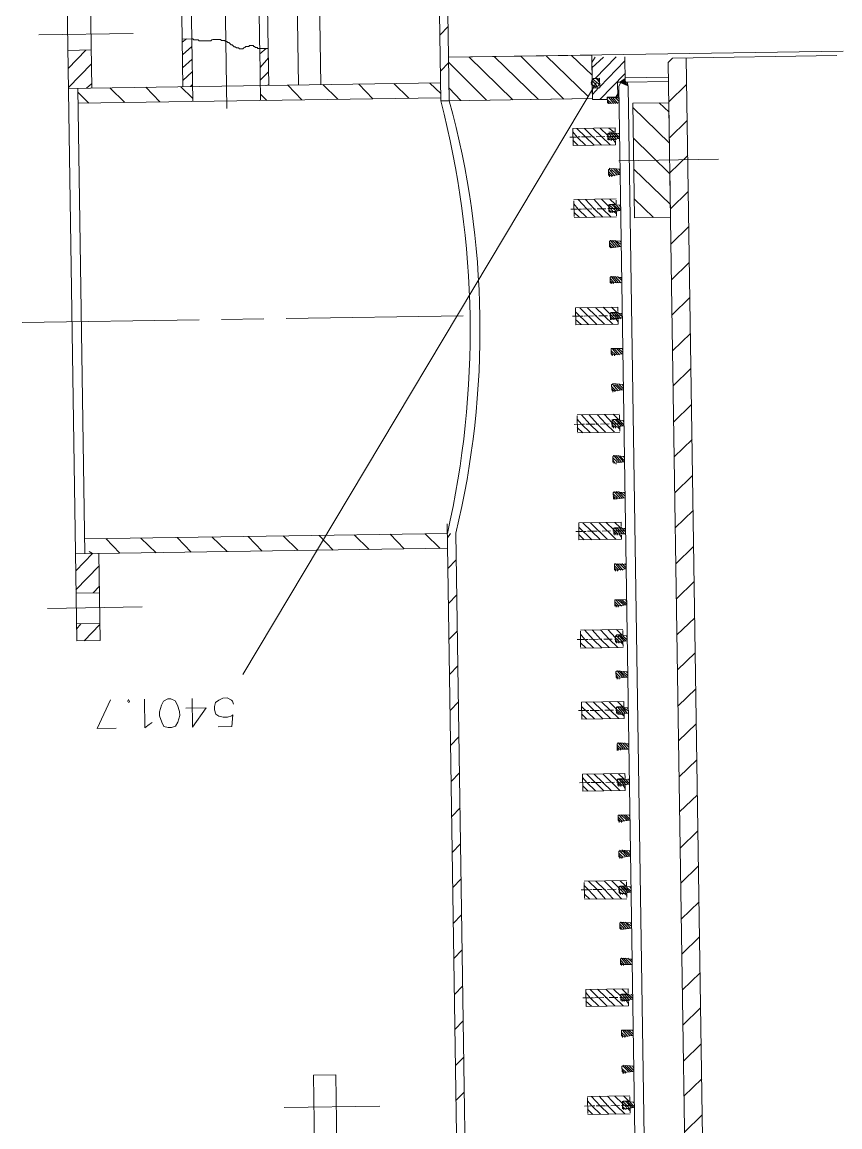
# Model space of a CAD drawing. Header units: millimetres. Extents: x -48 to 5523, y -114 to 5147.
# Drawn here: x -45.136 to -44.494, y -113.256 to -112.388 of the extents above; entities that cross this region are included whole.
import ezdxf

# ---------------------------------------------------------------- set-up
doc = ezdxf.new("R2010")
doc.units = ezdxf.units.MM
doc.layers.add('PDF_Geometry', color=7, linetype='Continuous')
doc.layers.add('PDF_Solid Fills', color=7, linetype='Continuous')

msp = doc.modelspace()

# ---------------------------------------------------------------- linework, layer by layer
at = {"layer": 'PDF_Geometry', "lineweight": 13}
for points in [[(-44.90165, -112.43693), (-44.9063, -112.12947), (-44.9238, -112.12973), (-44.91914, -112.4372)], [(-44.97554, -112.45555), (-44.97767, -112.31473), (-44.97554, -112.45555)], [(-45.01053, -112.40108), (-45.01167, -112.32608), (-44.94418, -112.32506), (-44.94292, -112.40839)], [(-45.00417, -112.32597), (-45.00304, -112.40096), (-45.00229, -112.45012)], [(-44.94949, -112.41432), (-44.95076, -112.331)], [(-45.07609, -112.80545), (-45.07505, -112.87377), (-45.09338, -112.87405), (-45.10098, -112.37244), (-45.08265, -112.37216), (-45.08163, -112.43966)], [(-45.1231, -112.39778), (-45.04894, -112.39666)], [(-44.80149, -112.39124), (-44.80806, -112.39801)], [(-45.00304, -112.40096), (-45.0022, -112.40095), (-45.00136, -112.40177), (-44.99802, -112.40172), (-44.99718, -112.40254), (-44.98801, -112.4024), (-44.98719, -112.40155), (-44.98636, -112.40154), (-44.98719, -112.40155), (-44.98801, -112.4024), (-44.99718, -112.40254), (-44.99802, -112.40172), (-45.00136, -112.40177), (-45.0022, -112.40095), (-45.00304, -112.40096), (-45.01053, -112.40108), (-45.00997, -112.43857)], [(-45.0072, -112.40102), (-45.0105, -112.40357)], [(-45.10041, -112.40994), (-45.08208, -112.40966)], [(-45.08625, -112.40972), (-45.1002, -112.4241)], [(-45.00295, -112.40679), (-45.01035, -112.41357)], [(-44.94896, -112.44931), (-44.94958, -112.40849), (-44.94292, -112.40839), (-44.94247, -112.43755)], [(-44.94458, -112.40841), (-44.94952, -112.41265)], [(-44.70479, -112.44812), (-44.80061, -112.44957), (-44.68812, -112.44786), (-44.68864, -112.4137), (-44.80113, -112.41541)], [(-44.72447, -112.41424), (-44.69148, -112.44625)], [(-44.70447, -112.41394), (-44.6884, -112.42953)], [(-44.49611, -112.41412), (-44.62526, -112.41608), (-44.62855, -112.41946), (-44.62615, -112.57777), (-44.61328, -113.42768), (-44.60989, -113.43096), (-44.59823, -113.43078), (-44.59738, -113.4316)], [(-45.08192, -112.42049), (-45.09997, -112.4391)], [(-45.0028, -112.41679), (-45.01019, -112.42357)], [(-44.9428, -112.41588), (-44.94935, -112.42348)], [(-44.80763, -112.42634), (-44.80106, -112.41957), (-44.77145, -112.44913)], [(-44.7853, -112.41517), (-44.75062, -112.44881)], [(-44.7653, -112.41486), (-44.73062, -112.44851)], [(-44.74447, -112.41455), (-44.71062, -112.44821)], [(-44.68811, -112.4487), (-44.68825, -112.43953), (-44.68242, -112.43944), (-44.68253, -112.43194), (-44.68836, -112.43203), (-44.68855, -112.41953), (-44.68611, -112.41533)], [(-44.67945, -112.41523), (-44.68849, -112.4237)], [(-44.66945, -112.41508), (-44.68586, -112.432)], [(-44.66273, -112.41831), (-44.68243, -112.43861)], [(-44.66248, -112.43497), (-44.66278, -112.41498)], [(-44.64246, -113.37145), (-44.6137, -113.39935), (-44.59974, -113.3858), (-44.61443, -112.41591)], [(-45.00264, -112.42679), (-45.01004, -112.43357)], [(-44.94264, -112.42672), (-44.9492, -112.43348)], [(-44.66258, -112.42831), (-44.68228, -112.44861)], [(-44.66253, -112.43164), (-44.62837, -112.43112)], [(-44.80749, -112.4355), (-45.09996, -112.43993)], [(-45.08692, -112.80561), (-45.09246, -112.43982)], [(-45.08168, -112.43632), (-45.08579, -112.43972)], [(-45.06746, -112.43944), (-45.05562, -112.45093)], [(-45.03913, -112.43901), (-45.02812, -112.45051)], [(-45.01163, -112.4386), (-45.00233, -112.44762)], [(-45.00249, -112.43679), (-45.00413, -112.43848)], [(-44.68498, -112.43532), (-44.96297, -112.90041)], [(-44.94249, -112.43672), (-44.94414, -112.43757)], [(-44.92748, -112.43732), (-44.91647, -112.44882)], [(-44.89998, -112.4369), (-44.88814, -112.44839)], [(-44.87165, -112.43648), (-44.86064, -112.44798)], [(-44.84415, -112.43606), (-44.83231, -112.44755)], [(-44.81582, -112.43563), (-44.80736, -112.44384)], [(-44.80076, -112.43957), (-44.79144, -112.44943)], [(-44.68913, -112.43621), (-44.68576, -112.43866)], [(-44.68834, -112.4337), (-44.6841, -112.43864)], [(-44.68825, -112.43953), (-44.68811, -112.4487), (-44.67644, -112.44852), (-44.67306, -112.4518)], [(-44.68325, -112.43946), (-44.68817, -112.44453)], [(-44.68752, -112.43285), (-44.68245, -112.43694), (-44.68247, -112.43611)], [(-44.68503, -112.43198), (-44.68248, -112.43528)], [(-44.65998, -112.43494), (-44.66831, -112.43506), (-44.66814, -112.44673), (-44.66728, -112.44838)], [(-44.64671, -113.42152), (-44.64508, -113.41899), (-44.65993, -112.43827), (-44.66081, -112.43495), (-44.66581, -112.43503), (-44.66743, -112.43838), (-44.65259, -113.41827), (-44.65087, -113.42158)], [(-44.66165, -112.43496), (-44.62832, -112.43446)], [(-44.61412, -112.43674), (-44.62808, -112.45029)], [(-45.09241, -112.44315), (-45.08395, -112.45136)], [(-45.09228, -112.45149), (-44.80731, -112.44717)], [(-44.94904, -112.44432), (-44.94396, -112.44924)], [(-44.66814, -112.44673), (-44.67647, -112.44685), (-44.67641, -112.45102), (-44.67556, -112.45184), (-44.66724, -112.45088)], [(-44.67564, -112.44684), (-44.67646, -112.44769)], [(-44.66729, -112.44755), (-44.67564, -112.44684), (-44.67139, -112.45178)], [(-44.67397, -112.44682), (-44.66973, -112.45175)], [(-44.6723, -112.44679), (-44.66806, -112.45173)], [(-44.67064, -112.44677), (-44.66725, -112.45005)], [(-44.66818, -112.44423), (-44.6698, -112.44675)], [(-44.67642, -112.45019), (-44.67473, -112.45183)], [(-44.62749, -112.48945), (-44.62807, -112.45112), (-44.6564, -112.45155), (-44.65503, -112.54154), (-44.6267, -112.54111), (-44.62728, -112.50278)], [(-44.65635, -112.45488), (-44.62759, -112.48279)], [(-44.62795, -112.45862), (-44.63557, -112.45124)], [(-44.61369, -112.46507), (-44.62765, -112.47862)], [(-44.67012, -112.48093), (-44.67007, -112.48426), (-44.7034, -112.48477), (-44.7036, -112.47143), (-44.67027, -112.47093), (-44.67022, -112.47426), (-44.67522, -112.47434)], [(-44.70356, -112.47393), (-44.70017, -112.47805), (-44.6934, -112.48462)], [(-44.70027, -112.47138), (-44.68673, -112.48451)], [(-44.69444, -112.4713), (-44.6809, -112.48443)], [(-44.68777, -112.4712), (-44.67424, -112.48433)], [(-44.68194, -112.47111), (-44.67602, -112.47685), (-44.67263, -112.48013)], [(-44.66688, -112.47505), (-44.67521, -112.47517), (-44.67604, -112.47518), (-44.67598, -112.47935)], [(-44.67527, -112.47101), (-44.67105, -112.47428)], [(-44.67187, -112.47512), (-44.66765, -112.47922)], [(-44.67021, -112.4751), (-44.66682, -112.47838)], [(-44.66771, -112.47506), (-44.66685, -112.47671)], [(-44.706, -112.47814), (-44.701, -112.47806)], [(-44.70346, -112.4806), (-44.69923, -112.4847)], [(-44.69933, -112.47804), (-44.69767, -112.47801)], [(-44.69683, -112.478), (-44.68933, -112.47789)], [(-44.6885, -112.47787), (-44.68683, -112.47785)], [(-44.68517, -112.47782), (-44.6785, -112.47772)], [(-44.67684, -112.4777), (-44.67517, -112.47767)], [(-44.67604, -112.47518), (-44.67596, -112.48018), (-44.67598, -112.47935), (-44.67513, -112.48017)], [(-44.67599, -112.47852), (-44.6743, -112.48016)], [(-44.67097, -112.48011), (-44.67521, -112.47517), (-44.67519, -112.47601)], [(-44.67013, -112.4801), (-44.67513, -112.48017), (-44.66681, -112.47921)], [(-44.67434, -112.47766), (-44.6685, -112.47757)], [(-44.67353, -112.47598), (-44.67354, -112.47515), (-44.6693, -112.48008)], [(-44.67347, -112.48015), (-44.67345, -112.48098)], [(-44.6718, -112.48012), (-44.67009, -112.4826)], [(-44.65598, -112.47905), (-44.62722, -112.50695)], [(-44.66738, -112.49672), (-44.58906, -112.49554)], [(-44.61327, -112.49257), (-44.62723, -112.50612)], [(-44.66645, -112.50338), (-44.67479, -112.50267), (-44.67478, -112.5035), (-44.67561, -112.50351), (-44.67555, -112.50768), (-44.6747, -112.5085), (-44.66638, -112.50754)], [(-44.67559, -112.50518), (-44.6722, -112.50846)], [(-44.67556, -112.50685), (-44.67387, -112.50849)], [(-44.67478, -112.5035), (-44.67054, -112.50844)], [(-44.6747, -112.5085), (-44.67469, -112.50933)], [(-44.6731, -112.50431), (-44.67311, -112.50348), (-44.66888, -112.50758)], [(-44.67304, -112.50848), (-44.67302, -112.50931)], [(-44.67145, -112.50345), (-44.66722, -112.50755)], [(-44.66978, -112.50343), (-44.6664, -112.50671)], [(-44.66728, -112.50339), (-44.66642, -112.50504)], [(-44.65561, -112.50321), (-44.62685, -112.53111)], [(-44.66943, -112.52676), (-44.70276, -112.52726)], [(-44.69942, -112.52721), (-44.69264, -112.53461), (-44.68588, -112.54117)], [(-44.69359, -112.52712), (-44.68681, -112.53452), (-44.68004, -112.54109)], [(-44.68692, -112.52702), (-44.68014, -112.53442), (-44.67338, -112.54099)], [(-44.68109, -112.52693), (-44.67517, -112.53268), (-44.67177, -112.53679)], [(-44.67442, -112.52683), (-44.6702, -112.53094)], [(-44.64004, -112.54131), (-44.65526, -112.52654)], [(-44.61284, -112.5209), (-44.6268, -112.53445)], [(-44.70514, -112.5348), (-44.70014, -112.53472)], [(-44.70255, -112.54059), (-44.70274, -112.5281)], [(-44.7027, -112.53059), (-44.69931, -112.53471), (-44.69254, -112.54128)], [(-44.69848, -112.5347), (-44.69681, -112.53467)], [(-44.69598, -112.53466), (-44.68848, -112.53455)], [(-44.68764, -112.53453), (-44.68598, -112.53451)], [(-44.68431, -112.53448), (-44.67764, -112.53438)], [(-44.67598, -112.53436), (-44.67431, -112.53433)], [(-44.6752, -112.53101), (-44.67511, -112.53684)], [(-44.66602, -112.53171), (-44.67436, -112.531), (-44.67518, -112.53184), (-44.67512, -112.53601), (-44.67427, -112.53683), (-44.66595, -112.53587)], [(-44.67513, -112.53518), (-44.67344, -112.53682)], [(-44.67436, -112.531), (-44.66936, -112.53092), (-44.66941, -112.52759)], [(-44.67435, -112.53183), (-44.67012, -112.53594)], [(-44.67348, -112.53432), (-44.66765, -112.53423)], [(-44.67268, -112.53181), (-44.6727, -112.53097), (-44.66845, -112.53591)], [(-44.67102, -112.53178), (-44.66679, -112.53588)], [(-44.66935, -112.53176), (-44.66597, -112.53504)], [(-44.66685, -112.53172), (-44.66599, -112.53337)], [(-44.7026, -112.53726), (-44.69837, -112.54136)], [(-44.66921, -112.54092), (-44.70254, -112.54143)], [(-44.66922, -112.54009), (-44.66927, -112.53676), (-44.67427, -112.53683), (-44.67426, -112.53766)], [(-44.67261, -112.53681), (-44.67259, -112.53764)], [(-44.67094, -112.53678), (-44.66925, -112.53842)], [(-44.61242, -112.5484), (-44.62639, -112.56194)], [(-44.67393, -112.55933), (-44.67475, -112.56017), (-44.67469, -112.56434), (-44.67386, -112.56433), (-44.67384, -112.56516), (-44.66552, -112.5642)], [(-44.67474, -112.56101), (-44.67136, -112.56429)], [(-44.66559, -112.56004), (-44.67393, -112.55933), (-44.66969, -112.56427)], [(-44.67225, -112.56014), (-44.67227, -112.5593), (-44.66802, -112.56424)], [(-44.6706, -112.55928), (-44.66636, -112.56421)], [(-44.66892, -112.56009), (-44.66555, -112.56254)], [(-44.66642, -112.56005), (-44.66558, -112.56087)], [(-44.67472, -112.56267), (-44.67301, -112.56515)], [(-44.67218, -112.56514), (-44.67219, -112.5643)], [(-44.612, -112.57673), (-44.62596, -112.59027)], [(-44.6651, -112.59253), (-44.67426, -112.59267), (-44.67432, -112.5885), (-44.6735, -112.58766)], [(-44.66516, -112.58837), (-44.6735, -112.58766), (-44.66926, -112.5926)], [(-44.67182, -112.58847), (-44.67184, -112.58763), (-44.6676, -112.59257)], [(-44.67017, -112.58761), (-44.66593, -112.59254)], [(-44.6685, -112.58758), (-44.66512, -112.59087)], [(-44.67431, -112.58934), (-44.67093, -112.59262)], [(-44.67429, -112.591), (-44.67259, -112.59265)], [(-44.67343, -112.59266), (-44.67342, -112.59349)], [(-44.67176, -112.59263), (-44.67175, -112.59347)], [(-44.66599, -112.58838), (-44.66515, -112.5892)], [(-44.61158, -112.60422), (-44.62554, -112.61777)], [(-44.66799, -112.62175), (-44.66794, -112.62508), (-44.70127, -112.62558), (-44.70147, -112.61225), (-44.66814, -112.61175), (-44.66809, -112.61508)], [(-44.69813, -112.6122), (-44.6846, -112.62533)], [(-44.6923, -112.61211), (-44.67877, -112.62524)], [(-44.68564, -112.61201), (-44.6721, -112.62514)], [(-44.6798, -112.61192), (-44.67388, -112.61767), (-44.6705, -112.62095)], [(-44.67314, -112.61182), (-44.66891, -112.61593)], [(-45.13634, -112.62384), (-44.99719, -112.62173)], [(-44.97969, -112.62147), (-44.94636, -112.62096)], [(-44.92887, -112.6207), (-44.78972, -112.61859)], [(-44.70387, -112.61896), (-44.69887, -112.61888)], [(-44.70142, -112.61559), (-44.69127, -112.62543)], [(-44.70133, -112.62142), (-44.6971, -112.62552)], [(-44.6972, -112.61885), (-44.69553, -112.61883)], [(-44.6947, -112.61882), (-44.6872, -112.6187)], [(-44.68637, -112.61869), (-44.6847, -112.61867)], [(-44.68304, -112.61864), (-44.67637, -112.61854)], [(-44.6747, -112.61851), (-44.67304, -112.61849)], [(-44.66473, -112.6167), (-44.67307, -112.61599), (-44.6739, -112.61684), (-44.67383, -112.621), (-44.67391, -112.616)], [(-44.67386, -112.61933), (-44.67217, -112.62098)], [(-44.66468, -112.62003), (-44.673, -112.62099), (-44.67383, -112.621), (-44.67382, -112.62183)], [(-44.66883, -112.62093), (-44.67307, -112.61599), (-44.66808, -112.61591), (-44.66469, -112.6192)], [(-44.668, -112.62091), (-44.673, -112.62099), (-44.67299, -112.62182)], [(-44.6722, -112.61848), (-44.66637, -112.61839)], [(-44.6714, -112.6168), (-44.67141, -112.61596), (-44.66717, -112.6209)], [(-44.67133, -112.62096), (-44.67132, -112.6218)], [(-44.66974, -112.61594), (-44.6655, -112.62088)], [(-44.66967, -112.62094), (-44.66796, -112.62341)], [(-44.66556, -112.61671), (-44.66472, -112.61753)], [(-44.61115, -112.63255), (-44.62511, -112.6461)], [(-44.66425, -112.64836), (-44.67257, -112.64932), (-44.67342, -112.6485), (-44.67348, -112.64433), (-44.67265, -112.64432)], [(-44.67345, -112.646), (-44.67007, -112.64928)], [(-44.67343, -112.64766), (-44.67174, -112.64931)], [(-44.66431, -112.64419), (-44.67265, -112.64432), (-44.6684, -112.64926)], [(-44.67097, -112.64513), (-44.67098, -112.64429), (-44.66674, -112.64923)], [(-44.66931, -112.64427), (-44.66508, -112.64837)], [(-44.66765, -112.64424), (-44.66426, -112.64753)], [(-44.66515, -112.64421), (-44.66429, -112.64586)], [(-44.67257, -112.64932), (-44.67256, -112.65015)], [(-44.6709, -112.64929), (-44.67089, -112.65013)], [(-44.61073, -112.66005), (-44.6247, -112.6736)], [(-44.66388, -112.67252), (-44.67223, -112.67182), (-44.67222, -112.67265), (-44.67305, -112.67266), (-44.67299, -112.67683), (-44.67214, -112.67765), (-44.66382, -112.67669)], [(-44.67302, -112.67433), (-44.66964, -112.67761)], [(-44.67222, -112.67265), (-44.66797, -112.67759)], [(-44.67054, -112.67346), (-44.67055, -112.67262), (-44.66632, -112.67673)], [(-44.66888, -112.6726), (-44.66465, -112.6767)], [(-44.66722, -112.67257), (-44.66383, -112.67586)], [(-44.66472, -112.67254), (-44.66386, -112.67419)], [(-44.673, -112.67599), (-44.67131, -112.67764)], [(-44.67214, -112.67765), (-44.67213, -112.67848)], [(-44.67047, -112.67762), (-44.67046, -112.67846)], [(-44.6103, -112.68838), (-44.62427, -112.70193)], [(-44.66686, -112.6959), (-44.70019, -112.69641)], [(-44.69999, -112.70974), (-44.70018, -112.69724)], [(-44.70014, -112.69974), (-44.69675, -112.70386), (-44.68998, -112.71042)], [(-44.69686, -112.69636), (-44.69008, -112.70376), (-44.68331, -112.71032)], [(-44.69103, -112.69627), (-44.68425, -112.70367), (-44.67748, -112.71023)], [(-44.68436, -112.69617), (-44.67758, -112.70357), (-44.67082, -112.71013)], [(-44.67853, -112.69608), (-44.6726, -112.70266)], [(-44.67263, -112.70016), (-44.67254, -112.70599)], [(-44.66346, -112.70085), (-44.6718, -112.70015), (-44.67179, -112.70098), (-44.67262, -112.70099), (-44.67256, -112.70516), (-44.67171, -112.70598), (-44.66339, -112.70502)], [(-44.67186, -112.69598), (-44.66763, -112.70008)], [(-44.6718, -112.70015), (-44.6668, -112.70007), (-44.66685, -112.69674)], [(-44.67012, -112.70095), (-44.67013, -112.70012), (-44.66589, -112.70506)], [(-44.66679, -112.7009), (-44.6634, -112.70419)], [(-44.66429, -112.70087), (-44.66343, -112.70252)], [(-44.70258, -112.70395), (-44.69758, -112.70387)], [(-44.70004, -112.70641), (-44.69581, -112.71051)], [(-44.69591, -112.70385), (-44.69425, -112.70382)], [(-44.69341, -112.70381), (-44.68591, -112.70369)], [(-44.68508, -112.70368), (-44.68341, -112.70366)], [(-44.68175, -112.70363), (-44.67508, -112.70353)], [(-44.67342, -112.7035), (-44.67175, -112.70348)], [(-44.67261, -112.70183), (-44.66921, -112.70594)], [(-44.67257, -112.70433), (-44.67088, -112.70597)], [(-44.67179, -112.70098), (-44.66756, -112.70508)], [(-44.66666, -112.70924), (-44.66671, -112.7059), (-44.67171, -112.70598), (-44.6717, -112.70681)], [(-44.67092, -112.70347), (-44.66508, -112.70338)], [(-44.67005, -112.70595), (-44.67003, -112.70679)], [(-44.66845, -112.70093), (-44.66423, -112.70503)], [(-44.66838, -112.70593), (-44.66669, -112.70757)], [(-44.66665, -112.71007), (-44.69998, -112.71057)], [(-44.60989, -112.71588), (-44.62385, -112.72942)], [(-44.67137, -112.72848), (-44.67219, -112.72932), (-44.67213, -112.73349), (-44.6713, -112.73348), (-44.67128, -112.73431), (-44.66296, -112.73335)], [(-44.67218, -112.73016), (-44.6688, -112.73344)], [(-44.67215, -112.73182), (-44.67045, -112.7343)], [(-44.66303, -112.72918), (-44.67137, -112.72848), (-44.66713, -112.73341)], [(-44.66969, -112.72928), (-44.6697, -112.72845), (-44.66546, -112.73339)], [(-44.66962, -112.73428), (-44.6696, -112.73512)], [(-44.66804, -112.72843), (-44.6638, -112.73336)], [(-44.66636, -112.72923), (-44.66298, -112.73252)], [(-44.66386, -112.7292), (-44.66301, -112.73002)], [(-44.60946, -112.74421), (-44.62342, -112.75775)], [(-44.6626, -112.75751), (-44.67094, -112.75681), (-44.67176, -112.75765), (-44.6717, -112.76182)], [(-44.67175, -112.75849), (-44.66837, -112.76177)], [(-44.67172, -112.76015), (-44.67003, -112.76179)], [(-44.67169, -112.76265), (-44.6717, -112.76182), (-44.67087, -112.76181), (-44.67085, -112.76264), (-44.66253, -112.76168)], [(-44.67094, -112.75681), (-44.6667, -112.76174)], [(-44.66926, -112.75761), (-44.66928, -112.75678), (-44.66503, -112.76172)], [(-44.66761, -112.75676), (-44.66337, -112.76169)], [(-44.66593, -112.75756), (-44.66256, -112.76001)], [(-44.66343, -112.75753), (-44.66258, -112.75835)], [(-44.6692, -112.76178), (-44.66919, -112.76261)], [(-44.60904, -112.7717), (-44.62301, -112.78525)], [(-44.80224, -112.78213), (-44.78848, -113.69036), (-44.78798, -113.72369), (-44.78746, -113.75785), (-44.78506, -113.75115), (-44.78759, -113.74952)], [(-44.66542, -112.79089), (-44.66537, -112.79423), (-44.6987, -112.79473), (-44.69891, -112.7814), (-44.66558, -112.78089), (-44.66553, -112.78423)], [(-44.69886, -112.78473), (-44.68871, -112.79458)], [(-44.69557, -112.78135), (-44.68204, -112.79448)], [(-44.68974, -112.78126), (-44.67621, -112.79439)], [(-44.68307, -112.78116), (-44.66954, -112.79429)], [(-44.68047, -112.78779), (-44.67381, -112.78769)], [(-44.67724, -112.78107), (-44.67132, -112.78682), (-44.66794, -112.7901)], [(-44.67214, -112.78766), (-44.67047, -112.78764)], [(-44.67135, -112.78515), (-44.67127, -112.79015)], [(-44.66217, -112.78584), (-44.67051, -112.78514), (-44.67133, -112.78598), (-44.67127, -112.79015), (-44.6621, -112.79001)], [(-44.67058, -112.78097), (-44.66635, -112.78507)], [(-44.66627, -112.79007), (-44.67051, -112.78514), (-44.66551, -112.78506), (-44.66213, -112.78834)], [(-44.66964, -112.78762), (-44.66381, -112.78754)], [(-44.66883, -112.78594), (-44.66885, -112.78511), (-44.6646, -112.79005)], [(-44.66718, -112.78509), (-44.66294, -112.79002)], [(-44.663, -112.78586), (-44.66216, -112.78668)], [(-45.07043, -112.79369), (-45.05942, -112.8052)], [(-45.04293, -112.79328), (-45.03109, -112.80477)], [(-45.0146, -112.79285), (-45.00359, -112.80435)], [(-44.98711, -112.79243), (-44.97526, -112.80392)], [(-44.95878, -112.792), (-44.94777, -112.8035)], [(-44.93128, -112.79159), (-44.91944, -112.80307)], [(-44.90295, -112.79116), (-44.89194, -112.80266)], [(-44.87545, -112.79074), (-44.86361, -112.80223)], [(-44.84712, -112.79031), (-44.83611, -112.80181)], [(-44.81962, -112.7899), (-44.80778, -112.80138)], [(-44.79963, -112.78959), (-44.80208, -112.79296)], [(-44.7013, -112.7881), (-44.69631, -112.78803)], [(-44.69877, -112.79056), (-44.69454, -112.79467)], [(-44.69464, -112.788), (-44.69297, -112.78798)], [(-44.69214, -112.78796), (-44.68464, -112.78785)], [(-44.68381, -112.78784), (-44.68214, -112.78781)], [(-44.6713, -112.78848), (-44.6696, -112.79012)], [(-44.66544, -112.79006), (-44.67044, -112.79014), (-44.67042, -112.79097)], [(-44.66877, -112.79011), (-44.66876, -112.79094)], [(-44.6671, -112.79009), (-44.6654, -112.79256)], [(-44.80195, -112.8013), (-45.09442, -112.80573)], [(-45.08361, -112.80389), (-45.08108, -112.80552), (-45.09421, -112.81906)], [(-44.60861, -112.80003), (-44.62258, -112.81358)], [(-44.79515, -112.81036), (-44.80171, -112.81713)], [(-44.66174, -112.81417), (-44.67008, -112.81347), (-44.67092, -112.81348), (-44.67085, -112.81765), (-44.67001, -112.81847), (-44.66169, -112.81751)], [(-44.67008, -112.81347), (-44.66584, -112.8184)], [(-44.6684, -112.81427), (-44.66842, -112.81344), (-44.66418, -112.81838)], [(-44.66675, -112.81342), (-44.66252, -112.81752)], [(-44.66508, -112.81339), (-44.6617, -112.81667)], [(-44.66258, -112.81335), (-44.66173, -112.81501)], [(-45.07593, -112.81545), (-45.09399, -112.83406)], [(-44.67089, -112.81515), (-44.66751, -112.81843)], [(-44.67087, -112.81681), (-44.66917, -112.81845)], [(-44.67085, -112.81765), (-44.67084, -112.81848)], [(-44.67001, -112.81847), (-44.67, -112.8193)], [(-44.66834, -112.81844), (-44.66833, -112.81927)], [(-44.6082, -112.82753), (-44.62216, -112.84108)], [(-45.09395, -112.83655), (-45.07562, -112.83628)], [(-45.07569, -112.83128), (-45.08062, -112.83635)], [(-44.79473, -112.83786), (-44.80129, -112.84462)], [(-45.11627, -112.84856), (-45.04211, -112.84744)], [(-44.66132, -112.84167), (-44.67049, -112.84181), (-44.67042, -112.84598), (-44.66958, -112.8468), (-44.66126, -112.84584)], [(-44.67046, -112.84348), (-44.66708, -112.84676)], [(-44.67044, -112.84514), (-44.66875, -112.84678)], [(-44.67042, -112.84598), (-44.67041, -112.84681)], [(-44.66965, -112.8418), (-44.66541, -112.84673)], [(-44.66958, -112.8468), (-44.66957, -112.84763)], [(-44.66798, -112.8426), (-44.66799, -112.84177), (-44.66376, -112.84587)], [(-44.66791, -112.84677), (-44.6679, -112.8476)], [(-44.66632, -112.84175), (-44.66209, -112.84585)], [(-44.66466, -112.84172), (-44.66127, -112.845)], [(-44.66216, -112.84168), (-44.6613, -112.84334)], [(-44.60777, -112.85586), (-44.62173, -112.86941)], [(-45.09358, -112.86072), (-45.07525, -112.86044)], [(-45.09025, -112.86067), (-45.09352, -112.86489)], [(-45.07524, -112.86127), (-45.08755, -112.87396)], [(-44.6643, -112.86505), (-44.69763, -112.86556)], [(-44.6943, -112.86551), (-44.68752, -112.8729), (-44.68075, -112.87947)], [(-44.68847, -112.86542), (-44.68169, -112.87282), (-44.67492, -112.87938)], [(-44.6818, -112.86532), (-44.67502, -112.87271), (-44.66825, -112.87928)], [(-44.67597, -112.86523), (-44.67003, -112.87181), (-44.66665, -112.87509)], [(-44.6693, -112.86513), (-44.66507, -112.86923)], [(-44.66924, -112.86929), (-44.66424, -112.86922), (-44.66429, -112.86588)], [(-44.7943, -112.86619), (-44.80086, -112.87295)], [(-44.70002, -112.87309), (-44.69502, -112.87302)], [(-44.69743, -112.87889), (-44.69762, -112.86639)], [(-44.69758, -112.86889), (-44.69418, -112.87301), (-44.68742, -112.87957)], [(-44.69335, -112.87299), (-44.69169, -112.87297)], [(-44.69085, -112.87295), (-44.68335, -112.87284)], [(-44.68252, -112.87283), (-44.68085, -112.8728)], [(-44.67919, -112.87278), (-44.67252, -112.87268)], [(-44.67085, -112.87265), (-44.66919, -112.87263)], [(-44.66089, -112.87), (-44.66924, -112.86929), (-44.66923, -112.87013), (-44.67006, -112.87014), (-44.67, -112.87431), (-44.66915, -112.87513), (-44.66083, -112.87417)], [(-44.67, -112.87431), (-44.66998, -112.87514), (-44.67006, -112.87014)], [(-44.67001, -112.87347), (-44.66832, -112.87511)], [(-44.66921, -112.87096), (-44.66923, -112.87013), (-44.665, -112.87423)], [(-44.66835, -112.87261), (-44.66252, -112.87253)], [(-44.66757, -112.86927), (-44.66333, -112.8742)], [(-44.66756, -112.8701), (-44.66755, -112.87093)], [(-44.66589, -112.87008), (-44.66166, -112.87418)], [(-44.66423, -112.87005), (-44.66084, -112.87333)], [(-44.66173, -112.87001), (-44.66087, -112.87167)], [(-44.69748, -112.87556), (-44.69325, -112.87966)], [(-44.66409, -112.87922), (-44.69742, -112.87972)], [(-44.6641, -112.87838), (-44.66415, -112.87505), (-44.66915, -112.87513), (-44.66914, -112.87596)], [(-44.66748, -112.8751), (-44.66747, -112.87593)], [(-44.66582, -112.87508), (-44.66413, -112.87672)], [(-44.60735, -112.88336), (-44.62131, -112.8969)], [(-44.79388, -112.89368), (-44.80045, -112.90045)], [(-44.6604, -112.9025), (-44.66872, -112.90346), (-44.66957, -112.90264), (-44.66963, -112.89847), (-44.66881, -112.89762)], [(-44.66962, -112.8993), (-44.66623, -112.90259)], [(-44.66046, -112.89833), (-44.66881, -112.89762), (-44.66457, -112.90256)], [(-44.66713, -112.89843), (-44.66714, -112.8976), (-44.6629, -112.90253)], [(-44.66546, -112.89841), (-44.66123, -112.90251)], [(-44.6638, -112.89838), (-44.66041, -112.90166)], [(-44.6613, -112.89834), (-44.66045, -112.89916)], [(-44.66959, -112.90097), (-44.66789, -112.90344)], [(-44.66872, -112.90346), (-44.66871, -112.90429)], [(-44.66705, -112.90343), (-44.66704, -112.90426)], [(-44.60692, -112.91169), (-44.62089, -112.92523)], [(-45.06234, -112.94276), (-45.07734, -112.94298), (-45.06684, -112.92032)], [(-45.05264, -112.92261), (-45.05182, -112.92176), (-45.05268, -112.92011), (-45.05349, -112.92179)], [(-45.03407, -112.93816), (-45.03654, -112.93986), (-45.03984, -112.94241), (-45.04018, -112.91992)], [(-45.00268, -112.91935), (-45.00234, -112.94185), (-44.99174, -112.92668), (-45.00757, -112.92692)], [(-44.98235, -112.94154), (-44.97151, -112.94138), (-44.97082, -112.9322), (-44.97164, -112.93305), (-44.97496, -112.93393), (-44.97829, -112.93398), (-44.98164, -112.9332), (-44.98416, -112.93157), (-44.98505, -112.92825), (-44.98509, -112.92575), (-44.9843, -112.9224), (-44.98183, -112.9207), (-44.97852, -112.91898), (-44.97519, -112.91893), (-44.97183, -112.92055), (-44.97098, -112.92137), (-44.97011, -112.92386)], [(-44.79345, -112.92201), (-44.80002, -112.92878)], [(-44.6683, -112.93095), (-44.66829, -112.93179), (-44.66329, -112.93171), (-44.66324, -112.93504), (-44.69657, -112.93555), (-44.69677, -112.92222), (-44.66344, -112.92171), (-44.66338, -112.92588), (-44.66838, -112.92595), (-44.6692, -112.9268), (-44.66914, -112.93097), (-44.6683, -112.93095), (-44.66829, -112.93179), (-44.65997, -112.93083)], [(-44.69672, -112.92555), (-44.68657, -112.9354)], [(-44.69344, -112.92217), (-44.67991, -112.9353)], [(-44.68761, -112.92208), (-44.67407, -112.93521)], [(-44.68094, -112.92198), (-44.66741, -112.93511)], [(-44.67511, -112.92189), (-44.66919, -112.92763), (-44.6658, -112.93092)], [(-44.66921, -112.92597), (-44.66914, -112.93097)], [(-44.66844, -112.92179), (-44.66421, -112.92589)], [(-44.66003, -112.92666), (-44.66838, -112.92595), (-44.66414, -112.93089)], [(-44.6667, -112.92676), (-44.66671, -112.92593), (-44.66247, -112.93086)], [(-44.66505, -112.9259), (-44.66081, -112.93084)], [(-44.69917, -112.92892), (-44.69417, -112.92884)], [(-44.69663, -112.93138), (-44.69241, -112.93549)], [(-44.69251, -112.92882), (-44.69084, -112.92879)], [(-44.69001, -112.92878), (-44.68251, -112.92867)], [(-44.68167, -112.92866), (-44.68001, -112.92863)], [(-44.67834, -112.9286), (-44.67168, -112.9285)], [(-44.67001, -112.92848), (-44.66834, -112.92845)], [(-44.66916, -112.9293), (-44.66747, -112.93094)], [(-44.66751, -112.92844), (-44.66168, -112.92835)], [(-44.66664, -112.93093), (-44.66663, -112.93176)], [(-44.66496, -112.93174), (-44.66327, -112.93338)], [(-44.66337, -112.92671), (-44.66, -112.92916)], [(-44.66087, -112.92667), (-44.66002, -112.92749)], [(-44.60651, -112.93918), (-44.62047, -112.95273)], [(-44.79304, -112.94951), (-44.7996, -112.95628)], [(-44.65961, -112.95499), (-44.66795, -112.95428), (-44.66877, -112.95513), (-44.66871, -112.9593)], [(-44.66876, -112.95596), (-44.66538, -112.95925)], [(-44.66873, -112.95763), (-44.66704, -112.95927)], [(-44.65954, -112.95916), (-44.66871, -112.9593), (-44.6687, -112.96013)], [(-44.66795, -112.95428), (-44.66371, -112.95922)], [(-44.66788, -112.95928), (-44.66786, -112.96012)], [(-44.66627, -112.95509), (-44.66628, -112.95426), (-44.66204, -112.95919)], [(-44.66621, -112.95926), (-44.6662, -112.96009)], [(-44.66462, -112.95423), (-44.66038, -112.95917)], [(-44.66295, -112.95421), (-44.65957, -112.95749)], [(-44.66044, -112.955), (-44.65959, -112.95582)], [(-44.60608, -112.96751), (-44.62004, -112.98106)], [(-44.79261, -112.97784), (-44.79917, -112.98461)], [(-44.66243, -112.98837), (-44.66238, -112.9917), (-44.69571, -112.99221), (-44.69591, -112.97888), (-44.66259, -112.97837), (-44.66253, -112.9817)], [(-44.68675, -112.97874), (-44.67322, -112.99187)], [(-44.68008, -112.97864), (-44.66655, -112.99177)], [(-44.67425, -112.97855), (-44.66833, -112.98429), (-44.66495, -112.98758)], [(-44.66758, -112.97845), (-44.66336, -112.98255)], [(-44.69831, -112.98558), (-44.69331, -112.9855)], [(-44.69588, -112.98138), (-44.69248, -112.98549), (-44.68571, -112.99206)], [(-44.69258, -112.97883), (-44.67905, -112.99196)], [(-44.69165, -112.98548), (-44.68998, -112.98545)], [(-44.68915, -112.98544), (-44.68165, -112.98533)], [(-44.68082, -112.98532), (-44.67915, -112.98529)], [(-44.67748, -112.98526), (-44.67082, -112.98516)], [(-44.66915, -112.98514), (-44.66748, -112.98511)], [(-44.66836, -112.98263), (-44.66828, -112.98763)], [(-44.65918, -112.98332), (-44.66752, -112.98261), (-44.66834, -112.98346), (-44.66829, -112.98679), (-44.66745, -112.98761), (-44.65913, -112.98665)], [(-44.6683, -112.98596), (-44.66661, -112.9876)], [(-44.66328, -112.98755), (-44.66752, -112.98261), (-44.66252, -112.98254), (-44.65914, -112.98582)], [(-44.66665, -112.9851), (-44.66082, -112.98501)], [(-44.66584, -112.98342), (-44.66586, -112.98259), (-44.66161, -112.98752)], [(-44.66419, -112.98256), (-44.65996, -112.98667)], [(-44.66002, -112.9825), (-44.65916, -112.98415)], [(-44.69578, -112.98804), (-44.69155, -112.99215)], [(-44.66245, -112.98754), (-44.66745, -112.98761), (-44.66743, -112.98845)], [(-44.66578, -112.98759), (-44.66577, -112.98842)], [(-44.66411, -112.98756), (-44.66241, -112.99004)], [(-44.60566, -112.99501), (-44.61962, -113.00856)], [(-44.79219, -113.00534), (-44.79876, -113.0121)], [(-44.65876, -113.01082), (-44.66793, -113.01096), (-44.66786, -113.01512), (-44.66702, -113.01594), (-44.6587, -113.01498)], [(-44.6679, -113.01262), (-44.66452, -113.01591)], [(-44.66709, -113.01094), (-44.66285, -113.01588)], [(-44.66541, -113.01175), (-44.66543, -113.01092), (-44.6612, -113.01502)], [(-44.66376, -113.01089), (-44.65953, -113.015)], [(-44.66209, -113.01087), (-44.65871, -113.01415)], [(-44.65959, -113.01083), (-44.65874, -113.01248)], [(-44.66788, -113.01429), (-44.66618, -113.01593)], [(-44.66702, -113.01594), (-44.667, -113.01678)], [(-44.66535, -113.01592), (-44.66534, -113.01675)], [(-44.60523, -113.02334), (-44.61919, -113.03689)], [(-44.79176, -113.03367), (-44.79833, -113.04043)], [(-44.65833, -113.03915), (-44.66668, -113.03844), (-44.66666, -113.03927), (-44.6675, -113.03929), (-44.66743, -113.04345), (-44.66659, -113.04427), (-44.65827, -113.04331)], [(-44.66666, -113.03927), (-44.66243, -113.04338)], [(-44.66501, -113.03842), (-44.66077, -113.04335)], [(-44.665, -113.03925), (-44.66498, -113.04008)], [(-44.66333, -113.03922), (-44.6591, -113.04333)], [(-44.66166, -113.0392), (-44.65828, -113.04248)], [(-44.65916, -113.03916), (-44.65831, -113.04081)], [(-44.66747, -113.04095), (-44.66409, -113.04424)], [(-44.66745, -113.04262), (-44.66575, -113.04426)], [(-44.66659, -113.04427), (-44.66658, -113.04511)], [(-44.66492, -113.04425), (-44.66491, -113.04508)], [(-44.60481, -113.05084), (-44.61878, -113.06439)], [(-44.79135, -113.06116), (-44.79791, -113.06793)], [(-44.66131, -113.06253), (-44.69464, -113.06303)], [(-44.69444, -113.07637), (-44.69463, -113.06387)], [(-44.69131, -113.06298), (-44.68454, -113.06955), (-44.67776, -113.07695)], [(-44.68547, -113.06289), (-44.67871, -113.06946), (-44.67193, -113.07686)], [(-44.67881, -113.06279), (-44.67204, -113.06936), (-44.66526, -113.07676)], [(-44.67298, -113.06271), (-44.66706, -113.06845), (-44.66367, -113.07173)], [(-44.66631, -113.0626), (-44.66208, -113.06671)], [(-44.66201, -113.07171), (-44.66625, -113.06677), (-44.66125, -113.0667), (-44.6613, -113.06336)], [(-44.69704, -113.06974), (-44.69204, -113.06966)], [(-44.69459, -113.06637), (-44.69121, -113.06965), (-44.68443, -113.07705)], [(-44.69449, -113.07303), (-44.69026, -113.07714)], [(-44.69037, -113.06964), (-44.68871, -113.06961)], [(-44.68787, -113.0696), (-44.68037, -113.06949)], [(-44.67954, -113.06947), (-44.67787, -113.06945)], [(-44.67621, -113.06942), (-44.66954, -113.06932)], [(-44.66788, -113.0693), (-44.66621, -113.06927)], [(-44.66708, -113.06678), (-44.66699, -113.07262)], [(-44.6579, -113.06748), (-44.66625, -113.06677), (-44.66707, -113.06762), (-44.667, -113.07178), (-44.66616, -113.0726), (-44.65784, -113.07164)], [(-44.66702, -113.07095), (-44.66533, -113.07259)], [(-44.66111, -113.07586), (-44.66116, -113.07253), (-44.66616, -113.0726), (-44.66615, -113.07344)], [(-44.66538, -113.06926), (-44.65954, -113.06917)], [(-44.66457, -113.06758), (-44.66458, -113.06675), (-44.66034, -113.07168)], [(-44.66449, -113.07258), (-44.66448, -113.07341)], [(-44.6629, -113.06755), (-44.65867, -113.07166)], [(-44.66283, -113.07255), (-44.66113, -113.07419)], [(-44.66124, -113.06753), (-44.65785, -113.07081)], [(-44.65874, -113.06749), (-44.65789, -113.06831)], [(-44.6611, -113.07669), (-44.69443, -113.0772)], [(-44.60439, -113.07917), (-44.61835, -113.09272)], [(-44.79092, -113.08949), (-44.79748, -113.09626)], [(-44.66582, -113.0951), (-44.66664, -113.09595), (-44.66658, -113.10011), (-44.66574, -113.1001), (-44.66573, -113.10093), (-44.65741, -113.09997)], [(-44.66663, -113.09678), (-44.66324, -113.10006)], [(-44.6666, -113.09845), (-44.66491, -113.10009)], [(-44.65747, -113.09581), (-44.66582, -113.0951), (-44.66158, -113.10004)], [(-44.66414, -113.09591), (-44.66415, -113.09508), (-44.65991, -113.10001)], [(-44.66408, -113.10008), (-44.66406, -113.10091)], [(-44.66249, -113.09505), (-44.65824, -113.09999)], [(-44.66081, -113.09586), (-44.65744, -113.09831)], [(-44.65831, -113.09582), (-44.65746, -113.09664)], [(-44.60397, -113.10667), (-44.61793, -113.12021)], [(-44.7905, -113.11699), (-44.79707, -113.12376)], [(-44.65698, -113.1283), (-44.66615, -113.12844), (-44.66621, -113.12428), (-44.66539, -113.12343)], [(-44.6662, -113.12511), (-44.66281, -113.12839)], [(-44.65704, -113.12414), (-44.66539, -113.12343), (-44.66115, -113.12837)], [(-44.66371, -113.12424), (-44.66372, -113.12341), (-44.65948, -113.12834)], [(-44.66206, -113.12338), (-44.65781, -113.12832)], [(-44.66039, -113.12336), (-44.65701, -113.12664)], [(-44.65788, -113.12415), (-44.65703, -113.12497)], [(-44.66617, -113.12678), (-44.66448, -113.12842)], [(-44.66531, -113.12843), (-44.6653, -113.12926)], [(-44.66365, -113.12841), (-44.66363, -113.12924)], [(-44.60354, -113.135), (-44.6175, -113.14854)], [(-44.79007, -113.14532), (-44.79664, -113.15209)], [(-44.65987, -113.15752), (-44.65982, -113.16085), (-44.69315, -113.16136), (-44.69335, -113.14802), (-44.66002, -113.14752), (-44.65997, -113.15085)], [(-44.69332, -113.15052), (-44.68992, -113.15464), (-44.68315, -113.1612)], [(-44.69002, -113.14797), (-44.67649, -113.1611)], [(-44.68419, -113.14789), (-44.67065, -113.16102)], [(-44.67752, -113.14778), (-44.66399, -113.16091)], [(-44.67169, -113.1477), (-44.66577, -113.15344), (-44.66238, -113.15672)], [(-44.65656, -113.1558), (-44.66488, -113.15676), (-44.66573, -113.15594), (-44.66572, -113.15677), (-44.66579, -113.15177)], [(-44.65661, -113.15247), (-44.66496, -113.15176), (-44.66578, -113.15261), (-44.66573, -113.15594)], [(-44.66502, -113.14759), (-44.66079, -113.1517)], [(-44.66072, -113.1567), (-44.66496, -113.15176), (-44.65996, -113.15169), (-44.65658, -113.15497)], [(-44.66328, -113.15257), (-44.66329, -113.15174), (-44.65905, -113.15667)], [(-44.66163, -113.15171), (-44.6574, -113.15581)], [(-44.65746, -113.15165), (-44.6566, -113.1533)], [(-44.69575, -113.15473), (-44.69075, -113.15465)], [(-44.69321, -113.15719), (-44.68898, -113.16129)], [(-44.68909, -113.15463), (-44.68742, -113.1546)], [(-44.68659, -113.15459), (-44.67909, -113.15448)], [(-44.67825, -113.15446), (-44.67659, -113.15444)], [(-44.67492, -113.15441), (-44.66825, -113.15431)], [(-44.66659, -113.15429), (-44.66492, -113.15426)], [(-44.66574, -113.15511), (-44.66405, -113.15675)], [(-44.65988, -113.15668), (-44.66488, -113.15676), (-44.66487, -113.15759)], [(-44.66409, -113.15425), (-44.65826, -113.15416)], [(-44.66322, -113.15674), (-44.66321, -113.15757)], [(-44.66155, -113.15671), (-44.65985, -113.15918)], [(-44.60312, -113.16249), (-44.61709, -113.17604)], [(-44.78966, -113.17282), (-44.79622, -113.17959)], [(-44.65614, -113.18413), (-44.66446, -113.18509), (-44.6653, -113.18427), (-44.66536, -113.1801), (-44.66453, -113.18009)], [(-44.66534, -113.18177), (-44.66196, -113.18505)], [(-44.66531, -113.18344), (-44.66362, -113.18508)], [(-44.6562, -113.17996), (-44.66453, -113.18009), (-44.66029, -113.18503)], [(-44.66446, -113.18509), (-44.66444, -113.18592)], [(-44.66285, -113.1809), (-44.66286, -113.18007), (-44.65864, -113.18417)], [(-44.66279, -113.18507), (-44.66278, -113.1859)], [(-44.6612, -113.18004), (-44.65697, -113.18414)], [(-44.65953, -113.18002), (-44.65615, -113.1833)], [(-44.65703, -113.17998), (-44.65617, -113.18163)], [(-44.60269, -113.19082), (-44.61666, -113.20437)], [(-44.78923, -113.20115), (-44.79579, -113.20792)], [(-44.65577, -113.2083), (-44.66411, -113.20759), (-44.6641, -113.20842), (-44.66493, -113.20843), (-44.66487, -113.2126), (-44.66403, -113.21342), (-44.65571, -113.21246)], [(-44.66491, -113.2101), (-44.66153, -113.21338)], [(-44.66488, -113.21177), (-44.66319, -113.21341)], [(-44.6641, -113.20842), (-44.65987, -113.21252)], [(-44.66242, -113.20923), (-44.66244, -113.2084), (-44.65821, -113.2125)], [(-44.66077, -113.20837), (-44.65654, -113.21247)], [(-44.6591, -113.20835), (-44.65572, -113.21163)], [(-44.6566, -113.20831), (-44.65574, -113.20996)], [(-44.90625, -113.28876), (-44.90736, -113.21544), (-44.88986, -113.21517), (-44.88875, -113.2885)], [(-44.66403, -113.21342), (-44.66401, -113.21425)], [(-44.66236, -113.2134), (-44.66235, -113.21423)], [(-44.60228, -113.21832), (-44.61624, -113.23187)], [(-44.78881, -113.22865), (-44.79537, -113.23541)], [(-44.65875, -113.23168), (-44.69208, -113.23218)], [(-44.69188, -113.24551), (-44.69207, -113.23301)], [(-44.69203, -113.23551), (-44.68863, -113.23963), (-44.68187, -113.24619)], [(-44.68875, -113.23213), (-44.68197, -113.23953), (-44.6752, -113.24609)], [(-44.68291, -113.23204), (-44.67613, -113.23944), (-44.66937, -113.24601)], [(-44.67625, -113.23194), (-44.66947, -113.23934), (-44.6627, -113.2459)], [(-44.67041, -113.23185), (-44.66449, -113.2376), (-44.66111, -113.24088)], [(-44.6653, -113.23928), (-44.66363, -113.23925)], [(-44.66444, -113.24093), (-44.66443, -113.24176), (-44.66452, -113.23593)], [(-44.65534, -113.23663), (-44.66369, -113.23592), (-44.66451, -113.23676), (-44.66444, -113.24093), (-44.6636, -113.24175), (-44.65528, -113.24079)], [(-44.66375, -113.23175), (-44.65952, -113.23586)], [(-44.66369, -113.23592), (-44.65869, -113.23584), (-44.65874, -113.23251)], [(-44.66367, -113.23675), (-44.65944, -113.24085)], [(-44.6628, -113.23924), (-44.65697, -113.23915)], [(-44.66201, -113.23673), (-44.66202, -113.23589), (-44.65778, -113.24083)], [(-44.66034, -113.2367), (-44.65611, -113.2408)], [(-44.65867, -113.23668), (-44.65529, -113.23996)], [(-44.65617, -113.23664), (-44.65533, -113.23746)], [(-44.93031, -113.24079), (-44.85532, -113.23965)], [(-44.69446, -113.23972), (-44.68947, -113.23964)], [(-44.69193, -113.24218), (-44.6877, -113.24628)], [(-44.65853, -113.24584), (-44.69186, -113.24635)], [(-44.6878, -113.23962), (-44.68613, -113.23959)], [(-44.6853, -113.23958), (-44.6778, -113.23947)], [(-44.67697, -113.23945), (-44.6753, -113.23943)], [(-44.67363, -113.2394), (-44.66697, -113.2393)], [(-44.66446, -113.2401), (-44.66276, -113.24174)], [(-44.65855, -113.24501), (-44.6586, -113.24168), (-44.6636, -113.24175), (-44.66358, -113.24258)], [(-44.66193, -113.24173), (-44.66192, -113.24256)], [(-44.66026, -113.2417), (-44.65857, -113.24334)], [(-44.60185, -113.24665), (-44.61581, -113.2602)]]:
    msp.add_lwpolyline(points, dxfattribs=at)
for points in [[(-44.18988, -113.7038), (-44.78148, -113.71276), (-44.79546, -112.78953, 0.126225), (-44.80061, -112.44957), (-44.80728, -112.44967), (-44.81147, -112.17303), (-44.8048, -112.17293), (-44.80061, -112.44957), (-44.80113, -112.41541), (-44.49116, -112.41071)], [(-44.80728, -112.44967, -0.119975), (-44.80213, -112.78963), (-45.08709, -112.79395)]]:
    msp.add_lwpolyline(points, format="xyb", dxfattribs=at)
for points in [[(-44.94958, -112.40849), (-44.95125, -112.40851), (-44.95126, -112.40768), (-44.95293, -112.4077), (-44.95377, -112.40688), (-44.95461, -112.4069), (-44.95462, -112.40606), (-44.95795, -112.40611), (-44.95794, -112.40695), (-44.96044, -112.40698), (-44.96126, -112.40783), (-44.96209, -112.40784), (-44.96291, -112.40869), (-44.96541, -112.40873), (-44.96626, -112.40791), (-44.96793, -112.40793), (-44.96877, -112.40711), (-44.96961, -112.40712), (-44.9713, -112.40548), (-44.97213, -112.40549), (-44.97382, -112.40385), (-44.97465, -112.40387), (-44.9755, -112.40304), (-44.97633, -112.40306), (-44.97718, -112.40224), (-44.97968, -112.40227), (-44.98053, -112.40145), (-44.97968, -112.40227), (-44.97718, -112.40224), (-44.97633, -112.40306), (-44.9755, -112.40304), (-44.97465, -112.40387), (-44.97382, -112.40385), (-44.97213, -112.40549), (-44.9713, -112.40548), (-44.96961, -112.40712), (-44.96877, -112.40711), (-44.96793, -112.40793), (-44.96626, -112.40791), (-44.96541, -112.40873), (-44.96291, -112.40869), (-44.96209, -112.40784), (-44.96126, -112.40783), (-44.96044, -112.40698), (-44.95794, -112.40695), (-44.95795, -112.40611), (-44.95462, -112.40606), (-44.95461, -112.4069), (-44.95377, -112.40688), (-44.95293, -112.4077), (-44.95126, -112.40768), (-44.95125, -112.40851)], [(-44.68915, -112.43538), (-44.68827, -112.43787), (-44.68576, -112.43866), (-44.68327, -112.43779), (-44.68248, -112.43528), (-44.68335, -112.43279), (-44.68586, -112.432), (-44.68835, -112.43287)], [(-45.01901, -112.9421), (-45.01569, -112.94122), (-45.01407, -112.93786), (-45.01248, -112.93283), (-45.01253, -112.9295), (-45.01427, -112.92453), (-45.01599, -112.92122), (-45.01935, -112.9196), (-45.02185, -112.91964), (-45.02516, -112.92136), (-45.02677, -112.92471), (-45.02836, -112.92974), (-45.02831, -112.93307), (-45.02657, -112.93805), (-45.02485, -112.94135), (-45.02151, -112.94214)]]:
    msp.add_lwpolyline(points, close=True, dxfattribs=at)
msp.add_open_spline([(-44.98636, -112.40154), (-44.98441, -112.40151), (-44.98247, -112.40148), (-44.98053, -112.40145)], degree=3, dxfattribs=at)
msp.add_open_spline([(-44.98636, -112.40154), (-44.98441, -112.40151), (-44.98247, -112.40148), (-44.98053, -112.40145)], degree=3, dxfattribs=at)
at = {"layer": 'PDF_Solid Fills', "lineweight": 13, "transparency": 33554559}
for points in [[(-44.66165, -112.43496), (-44.66253, -112.43164), (-44.66748, -112.43505)], [(-44.66165, -112.43496), (-44.66748, -112.43505), (-44.65993, -112.43827)]]:
    msp.add_solid(points, dxfattribs=at)

doc.saveas('drawing.dxf')
